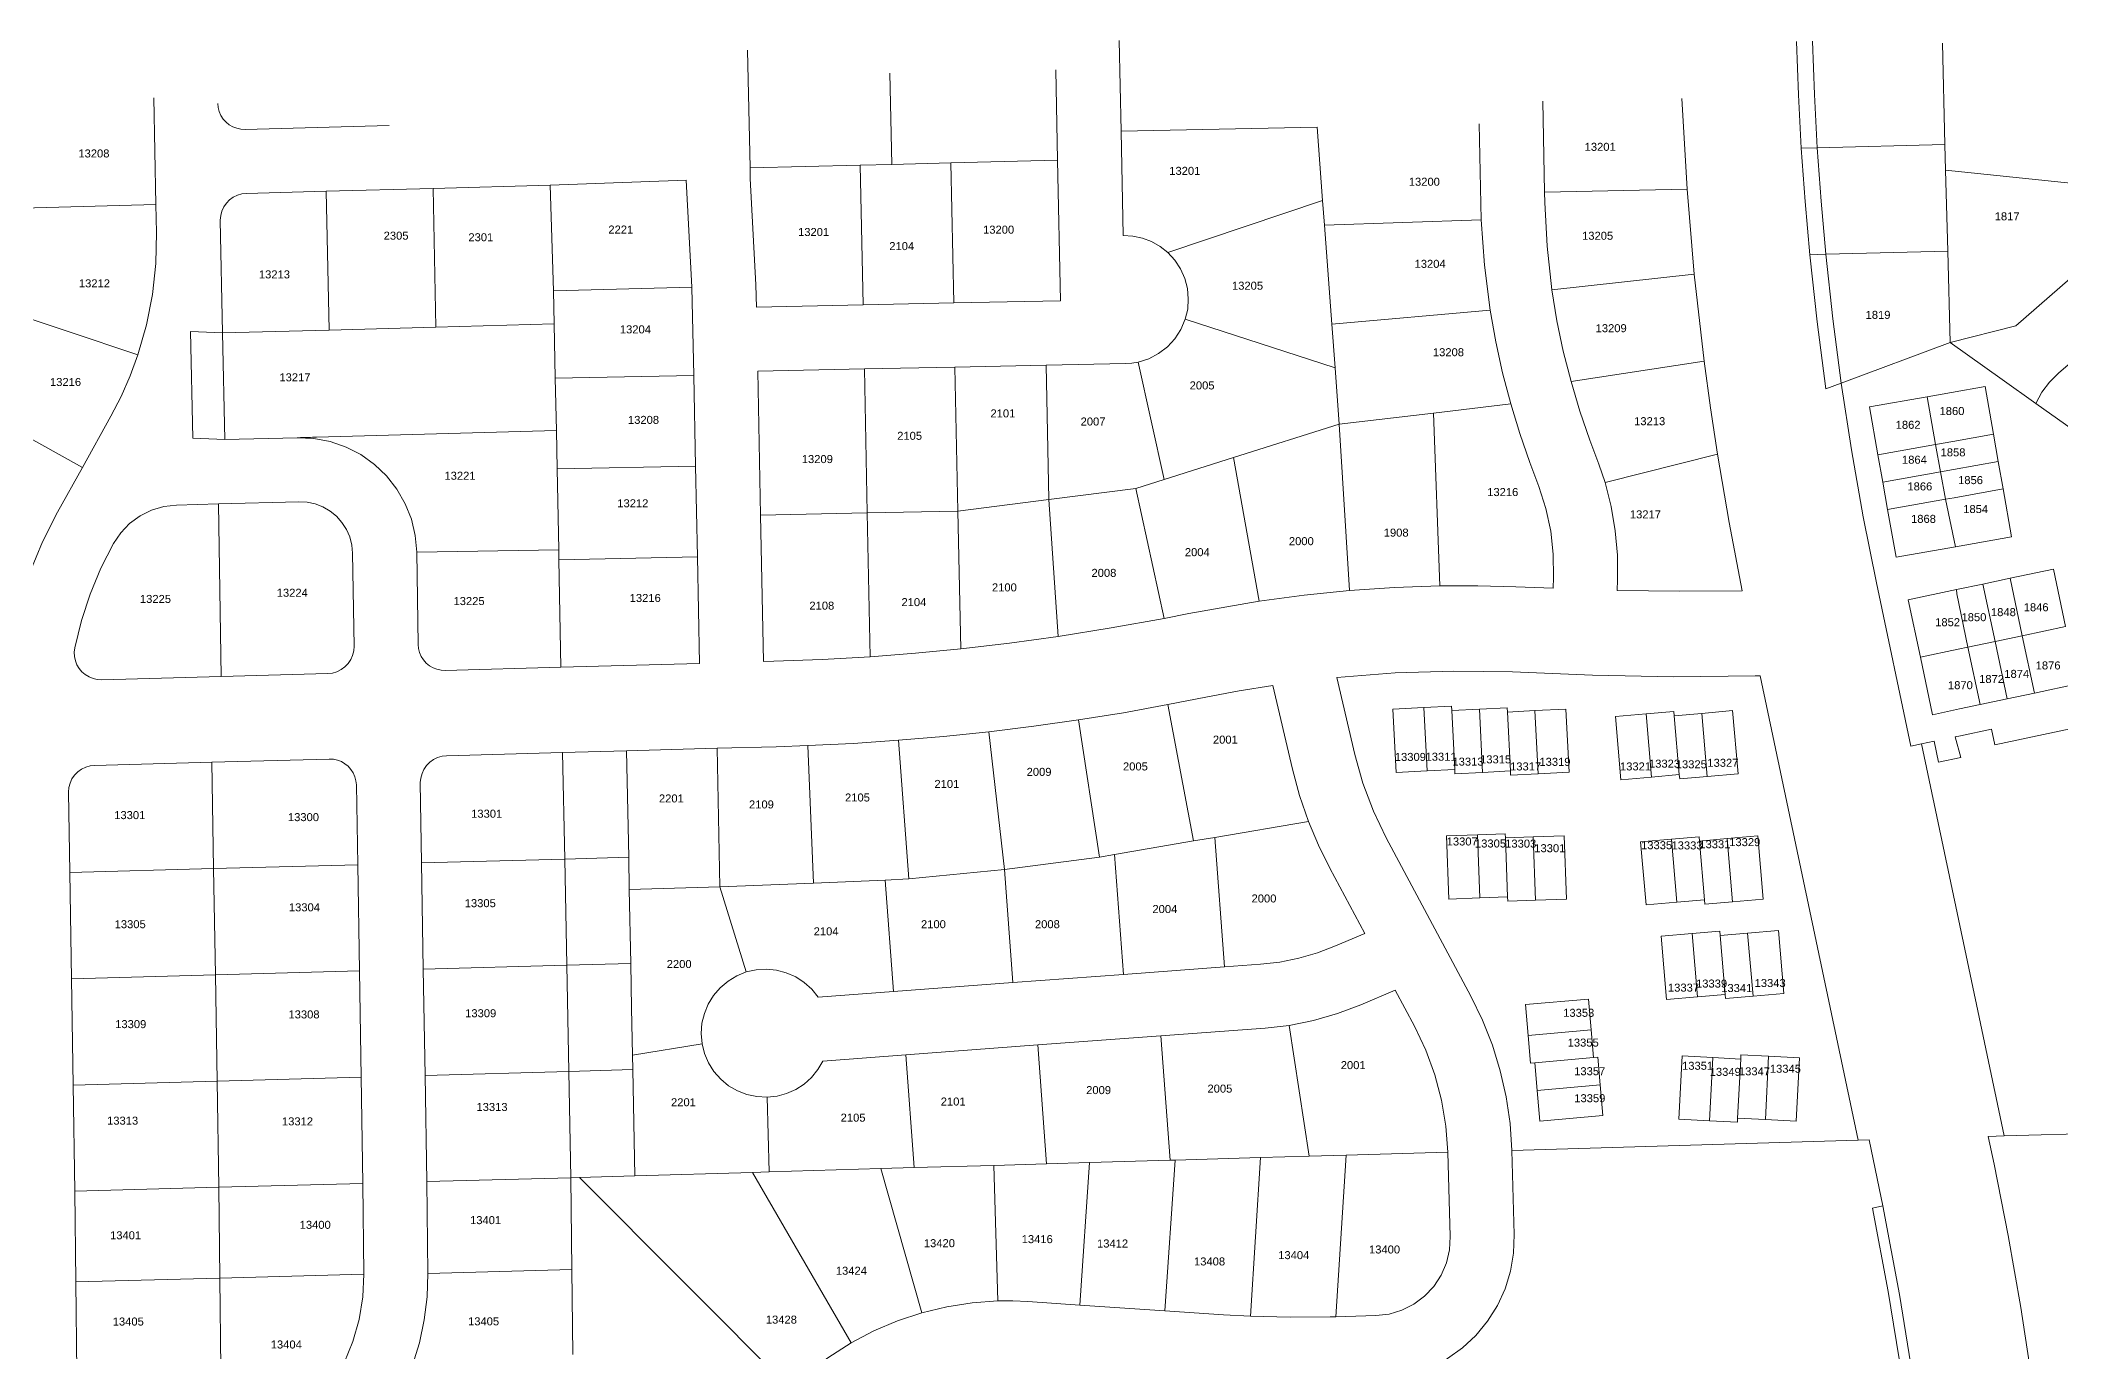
# Model space of a CAD drawing. Header units: feet. Extents: x 865220 to 5618803, y -2240498 to 1935234.
# Drawn here: x 2803852 to 2805746, y 970577 to 971805 of the extents above; entities that cross this region are included whole.
import ezdxf
from ezdxf.enums import TextEntityAlignment as Align

# ---------------------------------------------------------------- set-up
doc = ezdxf.new("R2010")
doc.units = ezdxf.units.FT
doc.header["$LTSCALE"] = 0.015
doc.header["$MEASUREMENT"] = 0
doc.layers.add('Dakota County Addresses', color=7, linetype='Continuous')
doc.layers.add('Dakota County Parcels', color=7, linetype='Continuous')
doc.styles.add('Dimensions 100', font='arial.ttf')

# ---------------------------------------------------------------- blocks, each defined once
blk = doc.blocks.new('ACMAP_ANN_TEMPLATE_Dakota County Addresses')
at = {"layer": 'Dakota County Addresses', "style": 'Dimensions 100'}
blk.add_attdef('DakotaCountyAddress', text='', height=50, dxfattribs=at).set_placement((0, 0), align=Align.CENTER)

msp = doc.modelspace()

# ---------------------------------------------------------------- linework, layer by layer
at = {"layer": 'Dakota County Parcels', "lineweight": 5}
for p, q in [((2804865.1, 971719.9), (2804863.3, 971804.9)), ((2804517.4, 971685.5), (2804515, 971795.8)), ((2805637.3, 971707.5), (2805634.9, 971802.2)), ((2804650.4, 971688.8), (2804648.6, 971774.4)), ((2804805.6, 971692.6), (2804803.9, 971777.5)), ((2803960.6, 971651.2), (2803958.5, 971751.2)), ((2805262.1, 971662.9), (2805260.3, 971747.9)), ((2805390.7, 971750.6), (2805395.6, 971665.6)), ((2804044.1, 971721.5), (2804179.1, 971725.2)), ((2804865.1, 971719.9), (2805049, 971723.7)), ((2804867, 971622.2), (2804865.1, 971719.9)), ((2805054.1, 971654.9), (2805049, 971723.7)), ((2805202.3, 971651.8), (2805200.7, 971726.8)), ((2804650.4, 971688.8), (2804705.6, 971690.1)), ((2804705.6, 971690.1), (2804805.6, 971692.6)), ((2804708.3, 971559), (2804705.6, 971690.1)), ((2804808.3, 971561), (2804805.6, 971692.6)), ((2805502.7, 971704), (2805517.7, 971704.4)), ((2805517.7, 971704.4), (2805637.3, 971707.5)), ((2805637.9, 971683.4), (2805637.3, 971707.5)), ((2804457.7, 971674), (2804330.2, 971669.3)), ((2804463, 971573.9), (2804457.7, 971674)), ((2804517.4, 971685.5), (2804620.7, 971688)), ((2804517.6, 971675.7), (2804517.4, 971685.5)), ((2804522.9, 971576.1), (2804517.6, 971675.7)), ((2804620.7, 971688), (2804650.4, 971688.8)), ((2804623.3, 971557.2), (2804620.7, 971688)), ((2805637.9, 971683.4), (2805764, 971670.2)), ((2805639.9, 971607.5), (2805637.9, 971683.4)), ((2804045.4, 971661.6), (2804120.3, 971663.6)), ((2804120.3, 971663.6), (2804220.3, 971666.3)), ((2804123, 971533.6), (2804120.3, 971663.6)), ((2804220.3, 971666.3), (2804330.2, 971669.3)), ((2804223, 971536.4), (2804220.3, 971666.3)), ((2804333.3, 971570.3), (2804330.2, 971669.3)), ((2804909, 971606.3), (2805054.1, 971654.9)), ((2805055.8, 971631.9), (2805054.1, 971654.9)), ((2805202.3, 971651.8), (2805202.7, 971636.8)), ((2805262.1, 971662.9), (2805395.6, 971665.6)), ((2805262.3, 971653), (2805262.1, 971662.9)), ((2805395.6, 971665.6), (2805402.4, 971585.9)), ((2803675.6, 971643.4), (2803960.6, 971651.2)), ((2803961.1, 971624.9), (2803960.6, 971651.2)), ((2804023.1, 971530.9), (2804020.9, 971636.6)), ((2805055.8, 971631.9), (2805202.7, 971636.8)), ((2805062.7, 971539.1), (2805055.8, 971631.9)), ((2803676.3, 971599.6), (2803943.8, 971510.5)), ((2805510.6, 971604.2), (2805525.6, 971604.6)), ((2805525.6, 971604.6), (2805639.9, 971607.5)), ((2805642.2, 971521.9), (2805639.9, 971607.5)), ((2805703.6, 971537.7), (2805776.6, 971600.8)), ((2804523.4, 971555.2), (2804522.9, 971576.1)), ((2805268.9, 971571.3), (2805402.4, 971585.9)), ((2805402.4, 971585.9), (2805411.7, 971504.5)), ((2804333.3, 971570.3), (2804463, 971573.9)), ((2804333.9, 971539.4), (2804333.3, 971570.3)), ((2804464.7, 971491.1), (2804463, 971573.9)), ((2804523.4, 971555.2), (2804623.3, 971557.2)), ((2804623.3, 971557.2), (2804708.3, 971559)), ((2804708.3, 971559), (2804808.3, 971561)), ((2804223, 971536.4), (2804333.9, 971539.4)), ((2804334.9, 971488.5), (2804333.9, 971539.4)), ((2804925.3, 971543.7), (2805065.7, 971498.3)), ((2805062.7, 971539.1), (2805211.1, 971552.3)), ((2805065.7, 971498.3), (2805062.7, 971539.1)), ((2805743.7, 971493.1), (2805815.6, 971555.1)), ((2803676.8, 971524.4), (2803891.7, 971404.9)), ((2803993, 971532.3), (2804023.1, 971530.9)), ((2803993, 971532.3), (2803995.1, 971432.3)), ((2804023.1, 971530.9), (2804123, 971533.6)), ((2804025.2, 971431), (2804023.1, 971530.9)), ((2804123, 971533.6), (2804223, 971536.4)), ((2805540, 971483.9), (2805642.2, 971521.9)), ((2805642.2, 971521.9), (2805703.6, 971537.7)), ((2804709.5, 971499), (2804795, 971500.7)), ((2804795, 971500.7), (2804869.5, 971502.2)), ((2804797.6, 971374.9), (2804795, 971500.7)), ((2804881.2, 971503.6), (2804905.6, 971393.6)), ((2805286.9, 971485.3), (2805411.7, 971504.5)), ((2804334.9, 971488.5), (2804464.7, 971491.1)), ((2804335.9, 971439.4), (2804334.9, 971488.5)), ((2804466.4, 971406.1), (2804464.7, 971491.1)), ((2804524.6, 971495.2), (2804624.6, 971497.2)), ((2804527.3, 971360.3), (2804524.6, 971495.2)), ((2804624.6, 971497.2), (2804709.5, 971499)), ((2804627.3, 971362.3), (2804624.6, 971497.2)), ((2804712.3, 971364), (2804709.5, 971499)), ((2805069.6, 971445.4), (2805065.7, 971498.3)), ((2805525.7, 971478.6), (2805540, 971483.9)), ((2805158, 971455.9), (2805230.4, 971464.4)), ((2805566.6, 971461.6), (2805620.7, 971471.2)), ((2805620.7, 971471.2), (2805643.4, 971475.2)), ((2805620.7, 971471.2), (2805628.6, 971426.4)), ((2805643.4, 971475.2), (2805674.9, 971480.8)), ((2805674.9, 971480.8), (2805682.8, 971436)), ((2805722.4, 971464.9), (2805794.6, 971413.6)), ((2803891.7, 971404.9), (2803918.4, 971452.8)), ((2804970.5, 971414.1), (2805069.6, 971445.4)), ((2805069.6, 971445.4), (2805158, 971455.9)), ((2805079.1, 971289.7), (2805069.6, 971445.4)), ((2805164, 971294), (2805158, 971455.9)), ((2805574.5, 971416.8), (2805566.6, 971461.6)), ((2803995.1, 971432.3), (2804025.2, 971431)), ((2804025.2, 971431), (2804092.9, 971432.8)), ((2804092.9, 971432.8), (2804096.1, 971432.9)), ((2804096.1, 971432.9), (2804098, 971432.9)), ((2804098, 971432.9), (2804099.9, 971433)), ((2804099.9, 971433), (2804101.8, 971433)), ((2804101.8, 971433), (2804103.7, 971433.1)), ((2804103.7, 971433.1), (2804105.5, 971433.1)), ((2804105.5, 971433.1), (2804107.4, 971433.2)), ((2804107.4, 971433.2), (2804109.3, 971433.2)), ((2804109.3, 971433.2), (2804111.2, 971433.3)), ((2804111.2, 971433.3), (2804335.9, 971439.4)), ((2804336.6, 971403.5), (2804335.9, 971439.4)), ((2805304.6, 971430.4), (2805313, 971408)), ((2805574.5, 971416.8), (2805628.6, 971426.4)), ((2805628.6, 971426.4), (2805644.6, 971429.2)), ((2805628.6, 971426.4), (2805633.2, 971400.8)), ((2805644.6, 971429.2), (2805682.8, 971436)), ((2805682.8, 971436), (2805687.3, 971410.4)), ((2804336.6, 971403.5), (2804466.4, 971406.1)), ((2804468.1, 971321.2), (2804466.4, 971406.1)), ((2804905.6, 971393.6), (2804970.5, 971414.1)), ((2804970.5, 971414.1), (2804994.7, 971279.8)), ((2805248.4, 971409.5), (2805256.7, 971387.1)), ((2805318.8, 971390.7), (2805313, 971408)), ((2805318.8, 971390.7), (2805424.2, 971417.2)), ((2805579, 971391.2), (2805574.5, 971416.8)), ((2805645.3, 971402.9), (2805687.3, 971410.4)), ((2805687.3, 971410.4), (2805691.9, 971384.8)), ((2803868.4, 971363), (2803891.7, 971404.9)), ((2804338.1, 971327.7), (2804336.6, 971403.5)), ((2804878.9, 971385.2), (2804905.6, 971393.6)), ((2805579, 971391.2), (2805633.2, 971400.8)), ((2805583.6, 971365.6), (2805579, 971391.2)), ((2805633.2, 971400.8), (2805645.3, 971402.9)), ((2805633.2, 971400.8), (2805637.7, 971375.2)), ((2803980, 971369.7), (2804019.3, 971370.8)), ((2804019.3, 971370.8), (2804094.6, 971372.8)), ((2804021.9, 971209.1), (2804019.3, 971370.8)), ((2804712.3, 971364), (2804797.6, 971374.9)), ((2804797.6, 971374.9), (2804878.9, 971385.2)), ((2804806.1, 971246.5), (2804797.6, 971374.9)), ((2804878.9, 971385.2), (2804905.7, 971263.5)), ((2805583.6, 971365.6), (2805637.7, 971375.2)), ((2805637.7, 971375.2), (2805646, 971376.6)), ((2805637.7, 971375.2), (2805647.2, 971330.7)), ((2805646, 971376.6), (2805691.9, 971384.8)), ((2805691.9, 971384.8), (2805699.8, 971340)), ((2804527.3, 971360.3), (2804627.3, 971362.3)), ((2804530.1, 971223), (2804527.3, 971360.3)), ((2804627.3, 971362.3), (2804712.3, 971364)), ((2804630, 971227.6), (2804627.3, 971362.3)), ((2804714.9, 971234.9), (2804712.3, 971364)), ((2805591.5, 971320.8), (2805583.6, 971365.6)), ((2805647.2, 971330.7), (2805591.5, 971320.8)), ((2805699.8, 971340), (2805647.2, 971330.7)), ((2804146.4, 971237.5), (2804145, 971324.5)), ((2804205, 971325.5), (2804338.1, 971327.7)), ((2804206.4, 971239.1), (2804205, 971325.5)), ((2804338.2, 971318.5), (2804338.1, 971327.7)), ((2804338.2, 971318.5), (2804468.1, 971321.2)), ((2804340.2, 971217.8), (2804338.2, 971318.5)), ((2804470.1, 971221.4), (2804468.1, 971321.2)), ((2805235, 971293.2), (2805270, 971291.9)), ((2805270, 971291.9), (2805270.4, 971301.9)), ((2805330, 971289.7), (2805330.4, 971299.6)), ((2805605.4, 971143.8), (2805573.1, 971296.7)), ((2805648.2, 971290.5), (2805672.9, 971295.7)), ((2805672.9, 971295.7), (2805698.4, 971301.1)), ((2805672.9, 971295.7), (2805684.3, 971241.9)), ((2805698.4, 971301.1), (2805739, 971309.7)), ((2805698.4, 971301.1), (2805709.7, 971247.3)), ((2805739, 971309.7), (2805750.3, 971255.9)), ((2804994.7, 971279.8), (2804928.7, 971268.1)), ((2805603, 971280.9), (2805648.2, 971290.5)), ((2805603, 971280.9), (2805614.4, 971227.1)), ((2805648.3, 971286.5), (2805648.2, 971290.5)), ((2805648.3, 971286.5), (2805658.9, 971236.6)), ((2804905.7, 971263.5), (2804928.7, 971268.1)), ((2805709.7, 971247.3), (2805750.3, 971255.9)), ((2805649.7, 971234.6), (2805658.9, 971236.6)), ((2805658.9, 971236.6), (2805684.3, 971241.9)), ((2805658.9, 971236.6), (2805670.3, 971182.8)), ((2805684.3, 971241.9), (2805709.7, 971247.3)), ((2805684.3, 971241.9), (2805695.7, 971188.1)), ((2805709.7, 971247.3), (2805721.1, 971193.5)), ((2804231.8, 971214.8), (2804340.2, 971217.8)), ((2804340.2, 971217.8), (2804470.1, 971221.4)), ((2804530.1, 971223), (2804539.8, 971223.3)), ((2805614.4, 971227.1), (2805649.7, 971234.6)), ((2805614.4, 971227.1), (2805625.8, 971173.3)), ((2803909.8, 971206), (2804021.9, 971209.1)), ((2804021.9, 971209.1), (2804121.8, 971211.8)), ((2805007.5, 971200.8), (2805025.9, 971122.3)), ((2805067.3, 971208.3), (2805084.3, 971135.9)), ((2805232, 971213.3), (2805306.9, 971210.4)), ((2805459.4, 971209.7), (2805464.1, 971209.7)), ((2805721.1, 971193.5), (2805761.7, 971202.1)), ((2804909.1, 971182.7), (2804944.7, 971189.7)), ((2804909.1, 971182.7), (2804933.2, 971055)), ((2805119.9, 971178.4), (2805148.9, 971179.9)), ((2805122.9, 971119.2), (2805119.9, 971178.4)), ((2805148.9, 971179.9), (2805174.9, 971181.2)), ((2805151.9, 971120.6), (2805148.9, 971179.9)), ((2805175.1, 971177.2), (2805174.9, 971181.2)), ((2805175.1, 971177.2), (2805201, 971178.5)), ((2805201, 971178.5), (2805227, 971179.8)), ((2805204, 971119.3), (2805201, 971178.5)), ((2805227.2, 971175.8), (2805227, 971179.8)), ((2805253.1, 971177.2), (2805282.1, 971178.6)), ((2805282.1, 971178.6), (2805285.1, 971119.4)), ((2805625.8, 971173.3), (2805651.1, 971178.7)), ((2805651.1, 971178.7), (2805670.3, 971182.8)), ((2805670.3, 971182.8), (2805695.7, 971188.1)), ((2805695.7, 971188.1), (2805721.1, 971193.5)), ((2804825.3, 971168.5), (2804844.8, 971040)), ((2805177.9, 971121.9), (2805175.1, 971177.2)), ((2805227.2, 971175.8), (2805253.1, 971177.2)), ((2805230, 971120.6), (2805227.2, 971175.8)), ((2805256.2, 971117.9), (2805253.1, 971177.2)), ((2805328.4, 971171.5), (2805357.3, 971174)), ((2805333.5, 971112.4), (2805328.4, 971171.5)), ((2805357.3, 971174), (2805383.2, 971176.3)), ((2805362.4, 971114.9), (2805357.3, 971174)), ((2805383.5, 971172.3), (2805383.2, 971176.3)), ((2805383.5, 971172.3), (2805409.4, 971174.5)), ((2805388.3, 971117.2), (2805383.5, 971172.3)), ((2805409.4, 971174.5), (2805438.3, 971177.1)), ((2805414.6, 971115.4), (2805409.4, 971174.5)), ((2805443.4, 971117.9), (2805438.3, 971177.1)), ((2805651.8, 971153.6), (2805681.1, 971159.8)), ((2805681.1, 971159.8), (2805684.2, 971145.2)), ((2805684.2, 971145.2), (2805791.8, 971167.9)), ((2804401.7, 971139.5), (2804486.7, 971141.8)), ((2804486.7, 971141.8), (2804542, 971143.3)), ((2804489.2, 971011.9), (2804486.7, 971141.8)), ((2804542, 971143.3), (2804571.6, 971144.3)), ((2804576.8, 971015.6), (2804571.6, 971144.3)), ((2804656.5, 971149.3), (2804666.4, 971019.7)), ((2804741.1, 971157.4), (2804755.8, 971028.2)), ((2805605.4, 971143.8), (2805615.2, 971145.9)), ((2805615.2, 971145.9), (2805627.3, 971148.5)), ((2805615.2, 971145.9), (2805657.2, 970947.7)), ((2805627.3, 971148.5), (2805631.4, 971128.9)), ((2805646.9, 971152.6), (2805651.8, 971153.6)), ((2805652.3, 971133.1), (2805646.9, 971152.6)), ((2803903.2, 971125.8), (2804013.1, 971128.8)), ((2804013.1, 971128.8), (2804123.1, 971131.8)), ((2804014.7, 971029.1), (2804013.1, 971128.8)), ((2804233, 971134.8), (2804341.8, 971137.9)), ((2804341.8, 971137.9), (2804401.7, 971139.5)), ((2804343.7, 971038), (2804341.8, 971137.9)), ((2804403.7, 971039.8), (2804401.7, 971139.5)), ((2805151.9, 971120.6), (2805177.9, 971121.9)), ((2805178.1, 971118), (2805177.9, 971121.9)), ((2805631.4, 971128.9), (2805652.3, 971133.1)), ((2804149.7, 971032.7), (2804148.5, 971107.5)), ((2804209.6, 971034.4), (2804208.4, 971109.7)), ((2805122.9, 971119.2), (2805151.9, 971120.6)), ((2805178.1, 971118), (2805204, 971119.3)), ((2805204, 971119.3), (2805230, 971120.6)), ((2805230.2, 971116.6), (2805230, 971120.6)), ((2805230.2, 971116.6), (2805256.2, 971117.9)), ((2805256.2, 971117.9), (2805285.1, 971119.4)), ((2805333.5, 971112.4), (2805362.4, 971114.9)), ((2805362.4, 971114.9), (2805388.3, 971117.2)), ((2805388.7, 971113.2), (2805388.3, 971117.2)), ((2805388.7, 971113.2), (2805414.6, 971115.4)), ((2805414.6, 971115.4), (2805443.4, 971117.9)), ((2803879.8, 971025.4), (2803878.6, 971100.8)), ((2804953.1, 971058.3), (2805040.9, 971073.2)), ((2804859, 971042.4), (2804933.2, 971055)), ((2804933.2, 971055), (2804953.1, 971058.3)), ((2804962.1, 970937), (2804953.1, 971058.3)), ((2805113.7, 971057.8), (2805193, 970909.7)), ((2805170.3, 971059.9), (2805199.3, 971060.9)), ((2805172.4, 971000.6), (2805170.3, 971059.9)), ((2805199.3, 971060.9), (2805225.2, 971061.8)), ((2805201.4, 971001.6), (2805199.3, 971060.9)), ((2805225.4, 971057.8), (2805225.2, 971061.8)), ((2805225.4, 971057.8), (2805251.4, 971058.8)), ((2805227.4, 971002.6), (2805225.4, 971057.8)), ((2805251.4, 971058.8), (2805280.3, 971059.8)), ((2805253.5, 970999.5), (2805251.4, 971058.8)), ((2805282.5, 971000.5), (2805280.3, 971059.8)), ((2805352.1, 971054.2), (2805381, 971056.7)), ((2805357.2, 970995.1), (2805352.1, 971054.2)), ((2805381, 971056.7), (2805406.9, 971058.9)), ((2805386.1, 970997.6), (2805381, 971056.7)), ((2805407.2, 971054.9), (2805406.9, 971058.9)), ((2805407.2, 971054.9), (2805433.1, 971057.2)), ((2805412, 970999.8), (2805407.2, 971054.9)), ((2805433.1, 971057.2), (2805462, 971059.7)), ((2805438.3, 970998.1), (2805433.1, 971057.2)), ((2805467.1, 971000.6), (2805462, 971059.7)), ((2803879.8, 971025.4), (2804014.7, 971029.1)), ((2804014.7, 971029.1), (2804149.7, 971032.7)), ((2804016.3, 970929.6), (2804014.7, 971029.1)), ((2804151.3, 970933.3), (2804149.7, 971032.7)), ((2804209.6, 971034.4), (2804343.7, 971038)), ((2804211.2, 970934.9), (2804209.6, 971034.4)), ((2804343.7, 971038), (2804403.7, 971039.8)), ((2804345.6, 970938.6), (2804343.7, 971038)), ((2804404.3, 971009.5), (2804403.7, 971039.8)), ((2804666.4, 971019.7), (2804755.8, 971028.2)), ((2804755.8, 971028.2), (2804844.8, 971040)), ((2804763.7, 970922.3), (2804755.8, 971028.2)), ((2804844.8, 971040), (2804859, 971042.4)), ((2804867.4, 970930), (2804859, 971042.4)), ((2805060.9, 971029.5), (2805093.5, 970968.4)), ((2803881.4, 970925.9), (2803879.8, 971025.4)), ((2804404.3, 971009.5), (2804489.2, 971011.9)), ((2804405.6, 970940.3), (2804404.3, 971009.5)), ((2804489.2, 971011.9), (2804576.8, 971015.6)), ((2804489.2, 971011.9), (2804513.9, 970932.3)), ((2804576.8, 971015.6), (2804644.2, 971018.4)), ((2804644.2, 971018.4), (2804666.4, 971019.7)), ((2804652, 970914), (2804644.2, 971018.4)), ((2805172.4, 971000.6), (2805201.4, 971001.6)), ((2805201.4, 971001.6), (2805227.4, 971002.6)), ((2805227.5, 970998.6), (2805227.4, 971002.6)), ((2805227.5, 970998.6), (2805253.5, 970999.5)), ((2805253.5, 970999.5), (2805282.5, 971000.5)), ((2805357.2, 970995.1), (2805386.1, 970997.6)), ((2805386.1, 970997.6), (2805412, 970999.8)), ((2805412.4, 970995.8), (2805412, 970999.8)), ((2805412.4, 970995.8), (2805438.3, 970998.1)), ((2805438.3, 970998.1), (2805467.1, 971000.6)), ((2805400.3, 970968.2), (2805426.2, 970970.5)), ((2805426.5, 970966.5), (2805426.2, 970970.5)), ((2805452.4, 970968.7), (2805481.3, 970971.2)), ((2805486.4, 970912.1), (2805481.3, 970971.2)), ((2805093.5, 970968.4), (2805066.2, 970956.7)), ((2805371.4, 970965.7), (2805400.3, 970968.2)), ((2805376.5, 970906.6), (2805371.4, 970965.7)), ((2805405.4, 970909.1), (2805400.3, 970968.2)), ((2805426.5, 970966.5), (2805452.4, 970968.7)), ((2805431.3, 970911.3), (2805426.5, 970966.5)), ((2805457.6, 970909.6), (2805452.4, 970968.7)), ((2804016.3, 970929.6), (2804151.3, 970933.3)), ((2804152.9, 970833.8), (2804151.3, 970933.3)), ((2804211.2, 970934.9), (2804345.6, 970938.6)), ((2804212.8, 970835.4), (2804211.2, 970934.9)), ((2804345.6, 970938.6), (2804405.6, 970940.3)), ((2804347.6, 970839.1), (2804345.6, 970938.6)), ((2804406.4, 970898.4), (2804405.6, 970940.3)), ((2804867.4, 970930), (2804962.1, 970937)), ((2804962.1, 970937), (2804995.9, 970939.5)), ((2803881.4, 970925.9), (2804016.3, 970929.6)), ((2803883, 970826.4), (2803881.4, 970925.9)), ((2804017.9, 970830.1), (2804016.3, 970929.6)), ((2804581.2, 970908.7), (2804652, 970914)), ((2804652, 970914), (2804763.7, 970922.3)), ((2804763.7, 970922.3), (2804867.4, 970930)), ((2805089.9, 970901.6), (2805122, 970915.3)), ((2805122, 970915.3), (2805140.1, 970881.4)), ((2804407.3, 970854.3), (2804406.4, 970898.4)), ((2805244.1, 970901.8), (2805303.2, 970906.9)), ((2805246.6, 970872.9), (2805244.1, 970901.8)), ((2805305.7, 970878), (2805303.2, 970906.9)), ((2805376.5, 970906.6), (2805405.4, 970909.1)), ((2805405.4, 970909.1), (2805431.3, 970911.3)), ((2805431.6, 970907.4), (2805431.3, 970911.3)), ((2805431.6, 970907.4), (2805457.6, 970909.6)), ((2805457.6, 970909.6), (2805486.4, 970912.1)), ((2804902.5, 970872.4), (2805000.3, 970879.7)), ((2805000.3, 970879.7), (2805022.6, 970882.3)), ((2805022.6, 970882.3), (2805041.6, 970759.7)), ((2805246.6, 970872.9), (2805305.7, 970878)), ((2805308, 970852.1), (2805305.7, 970878)), ((2804407.3, 970854.3), (2804472.5, 970865.1)), ((2804663.5, 970854.7), (2804787, 970863.9)), ((2804787, 970863.9), (2804902.5, 970872.4)), ((2804795.3, 970752.6), (2804787, 970863.9)), ((2804902.5, 970872.4), (2804911.2, 970755.9)), ((2805248.9, 970847), (2805246.6, 970872.9)), ((2804212.8, 970835.4), (2804347.6, 970839.1)), ((2804347.6, 970839.1), (2804407.6, 970840.8)), ((2804349.5, 970739.6), (2804347.6, 970839.1)), ((2804407.6, 970840.8), (2804407.3, 970854.3)), ((2804409.5, 970741.4), (2804407.6, 970840.8)), ((2804585.7, 970848.9), (2804663.5, 970854.7)), ((2804671.3, 970749), (2804663.5, 970854.7)), ((2805248.9, 970847), (2805252.8, 970847.3)), ((2805252.8, 970847.3), (2805308, 970852.1)), ((2805255.1, 970821.4), (2805252.8, 970847.3)), ((2805308, 970852.1), (2805311.9, 970852.5)), ((2805314.2, 970826.6), (2805311.9, 970852.5)), ((2805387.9, 970794.3), (2805391, 970853.6)), ((2805391, 970853.6), (2805419.9, 970852.1)), ((2805416.8, 970792.8), (2805419.9, 970852.1)), ((2805419.9, 970852.1), (2805445.9, 970850.7)), ((2805443, 970795.5), (2805445.9, 970850.7)), ((2805445.9, 970850.7), (2805446.1, 970854.7)), ((2805446.1, 970854.7), (2805472, 970853.4)), ((2805469, 970794.1), (2805472, 970853.4)), ((2805472, 970853.4), (2805501, 970851.8)), ((2805497.9, 970792.6), (2805501, 970851.8)), ((2803883, 970826.4), (2804017.9, 970830.1)), ((2803884.6, 970727), (2803883, 970826.4)), ((2804017.9, 970830.1), (2804152.9, 970833.8)), ((2804019.5, 970730.6), (2804017.9, 970830.1)), ((2804154.4, 970734.3), (2804152.9, 970833.8)), ((2804214.4, 970735.9), (2804212.8, 970835.4)), ((2805255.1, 970821.4), (2805314.2, 970826.6)), ((2805257.6, 970792.6), (2805255.1, 970821.4)), ((2805316.7, 970797.7), (2805314.2, 970826.6)), ((2804535.4, 970745), (2804533.4, 970815)), ((2805257.6, 970792.6), (2805316.7, 970797.7)), ((2805387.9, 970794.3), (2805416.8, 970792.8)), ((2805416.8, 970792.8), (2805442.8, 970791.5)), ((2805442.8, 970791.5), (2805443, 970795.5)), ((2805443, 970795.5), (2805469, 970794.1)), ((2805469, 970794.1), (2805497.9, 970792.6)), ((2805692.9, 970778.7), (2805892.5, 970784.4)), ((2805173.7, 970684.5), (2805171.4, 970763.5)), ((2805231.4, 970765.2), (2805556, 970774.7)), ((2805233.7, 970686.3), (2805231.4, 970765.2)), ((2805556, 970774.7), (2805566.2, 970775)), ((2805575.7, 970729.7), (2805566.2, 970775)), ((2805677.9, 970778.2), (2805692.9, 970778.7)), ((2805683.4, 970752.4), (2805677.9, 970778.2)), ((2804409.5, 970741.4), (2804519.7, 970744.6)), ((2804519.7, 970744.6), (2804535.4, 970745)), ((2804519.7, 970744.6), (2804612.3, 970584.9)), ((2804535.4, 970745), (2804640, 970748.1)), ((2804640, 970748.1), (2804671.3, 970749)), ((2804640, 970748.1), (2804678.5, 970613.1)), ((2804671.3, 970749), (2804745.9, 970751.1)), ((2804745.9, 970751.1), (2804795.3, 970752.6)), ((2804749.6, 970624.1), (2804745.9, 970751.1)), ((2804995.8, 970758.4), (2804995.8, 970758.5)), ((2803884.6, 970727), (2804019.5, 970730.6)), ((2803885.6, 970642), (2803884.6, 970727)), ((2804019.5, 970730.6), (2804154.4, 970734.3)), ((2804020.5, 970645.6), (2804019.5, 970730.6)), ((2804155.4, 970649.3), (2804154.4, 970734.3)), ((2804215.4, 970650), (2804214.4, 970735.9)), ((2804349.5, 970739.6), (2804357.7, 970739.9)), ((2804350.5, 970653.7), (2804349.5, 970739.6)), ((2804357.7, 970739.9), (2804409.5, 970741.4)), ((2804357.7, 970739.9), (2804555.3, 970541.6)), ((2805579.2, 970713.2), (2805575.7, 970729.7)), ((2805569.4, 970711.1), (2805579.2, 970713.2)), ((2804020.5, 970645.6), (2804155.4, 970649.3)), ((2804215.4, 970650), (2804350.5, 970653.7)), ((2804351.4, 970573.9), (2804350.5, 970653.7)), ((2803885.6, 970642), (2804020.5, 970645.6)), ((2803886.6, 970557), (2803885.6, 970642)), ((2804021.5, 970560.7), (2804020.5, 970645.6)), ((2804777.8, 970623.5), (2804826.5, 970620.2)), ((2804826.5, 970620.2), (2804906.3, 970614.9)), ((2804906.3, 970614.9), (2804961.2, 970611.2)), ((2804961.2, 970611.2), (2804986.5, 970609.8)), ((2805066.6, 970609.4), (2805103.8, 970610.5)), ((2805061.1, 970609.2), (2805066.6, 970609.4))]:
    msp.add_line(p, q, dxfattribs=at)
for points in [[(2805498.3, 971803.9), (2805500.1, 971754), (2805502.7, 971704)], [(2805513.3, 971804.3), (2805515.1, 971754.3), (2805517.7, 971704.4)], [(2804018.6, 971745.8), (2804019, 971742), (2804020, 971738.2), (2804021.6, 971734.6), (2804023.7, 971731.3), (2804026.3, 971728.4), (2804029.4, 971725.9), (2804032.7, 971724), (2804036.4, 971722.6), (2804040.2, 971721.7), (2804044.1, 971721.5)], [(2805502.7, 971704), (2805506.2, 971654.1), (2805510.6, 971604.2)], [(2805517.7, 971704.4), (2805521.2, 971654.5), (2805525.6, 971604.6)], [(2804045.4, 971661.6), (2804041.1, 971661.1), (2804037, 971659.9), (2804033.1, 971658), (2804029.7, 971655.5), (2804026.7, 971652.4), (2804024.2, 971648.9), (2804022.4, 971645), (2804021.3, 971640.9), (2804020.9, 971636.6)], [(2805262.3, 971653), (2805264.4, 971612.1), (2805268.9, 971571.3)], [(2805202.7, 971636.8), (2805205.7, 971594.4), (2805211.1, 971552.3)], [(2803943.8, 971510.5), (2803951.8, 971538.4), (2803957.4, 971567), (2803960.5, 971595.9), (2803961.1, 971624.9)], [(2804909, 971606.3), (2804901.8, 971612), (2804893.8, 971616.5), (2804885.2, 971619.8), (2804876.2, 971621.7), (2804867, 971622.2)], [(2804925.3, 971543.7), (2804927.6, 971553.2), (2804928.2, 971562.9), (2804927.3, 971572.6), (2804924.9, 971582), (2804920.9, 971590.9), (2804915.6, 971599.1), (2804909, 971606.3)], [(2805510.6, 971604.2), (2805517.6, 971541.3), (2805525.7, 971478.6)], [(2805525.6, 971604.6), (2805532.3, 971544.2), (2805540, 971483.9)], [(2805268.9, 971571.3), (2805273.6, 971542.4), (2805279.6, 971513.7), (2805286.9, 971485.3)], [(2804881.2, 971503.6), (2804891.1, 971506.8), (2804900.4, 971511.5), (2804908.6, 971517.8), (2804915.7, 971525.4), (2804921.3, 971534.2), (2804925.3, 971543.7)], [(2805211.1, 971552.3), (2805216.3, 971522.7), (2805222.8, 971493.4), (2805230.4, 971464.4)], [(2805642.2, 971521.9), (2805691, 971487.2), (2805722.4, 971464.9)], [(2803918.4, 971452.8), (2803928, 971471.5), (2803936.5, 971490.8), (2803943.8, 971510.5)], [(2804869.5, 971502.2), (2804875.4, 971502.6), (2804881.2, 971503.6)], [(2805411.7, 971504.5), (2805417.6, 971460.8), (2805424.2, 971417.2)], [(2805286.9, 971485.3), (2805295.2, 971457.7), (2805304.6, 971430.4)], [(2805540, 971483.9), (2805549.7, 971421.3), (2805560.7, 971358.8), (2805573.1, 971296.7)], [(2805743.7, 971493.1), (2805735.3, 971484.7), (2805728.2, 971475.3), (2805722.4, 971464.9)], [(2805230.4, 971464.4), (2805238.9, 971436.8), (2805248.4, 971409.5)], [(2804205, 971325.5), (2804203.6, 971341.1), (2804200, 971356.4), (2804194.3, 971370.9), (2804186.5, 971384.6), (2804176.8, 971396.9), (2804165.5, 971407.7), (2804152.7, 971416.9), (2804138.8, 971424), (2804124, 971429.2), (2804108.6, 971432.1), (2804092.9, 971432.8)], [(2805424.2, 971417.2), (2805435.2, 971353.2), (2805447.4, 971289.3)], [(2805270.4, 971301.9), (2805270.2, 971323.6), (2805267.8, 971345.2), (2805263.3, 971366.4), (2805256.7, 971387.1)], [(2805330.4, 971299.6), (2805330.3, 971322.7), (2805328.3, 971345.6), (2805324.5, 971368.4), (2805318.8, 971390.7)], [(2803980, 971369.7), (2803968.1, 971368.3), (2803956.5, 971364.9), (2803945.7, 971359.6), (2803936, 971352.5), (2803927.6, 971343.8), (2803920.9, 971333.8)], [(2804145, 971324.5), (2804144.3, 971332.2), (2804142.3, 971339.8), (2804139.2, 971346.9), (2804135, 971353.4), (2804129.9, 971359.2), (2804123.8, 971364.1), (2804117.1, 971368), (2804109.9, 971370.8), (2804102.3, 971372.4), (2804094.6, 971372.8)], [(2803868.4, 971363), (2803854.4, 971335.3), (2803842.5, 971306.6)], [(2803920.9, 971333.8), (2803909, 971310.5), (2803899, 971286.3), (2803890.8, 971261.5), (2803884.6, 971236)], [(2805164, 971294), (2805121.5, 971292.5), (2805079.1, 971289.7)], [(2805235, 971293.2), (2805199.5, 971294), (2805164, 971294)], [(2805079.1, 971289.7), (2805036.8, 971285.4), (2804994.7, 971279.8)], [(2805330, 971289.7), (2805388.7, 971289), (2805447.4, 971289.3)], [(2804806.1, 971246.5), (2804856, 971254.6), (2804905.7, 971263.5)], [(2803884.6, 971236), (2803884.1, 971232), (2803884.3, 971227.9), (2803885.1, 971223.9), (2803886.6, 971220.1), (2803888.7, 971216.6), (2803891.3, 971213.5), (2803894.4, 971210.8), (2803897.9, 971208.7), (2803901.7, 971207.1), (2803905.7, 971206.3), (2803909.8, 971206)], [(2804121.8, 971211.8), (2804126.1, 971212.3), (2804130.3, 971213.6), (2804134.3, 971215.5), (2804137.8, 971218.1), (2804140.8, 971221.2), (2804143.2, 971224.9), (2804145, 971228.9), (2804146.1, 971233.1), (2804146.4, 971237.5)], [(2804206.4, 971239.1), (2804206.7, 971235.2), (2804207.7, 971231.5), (2804209.3, 971227.9), (2804211.4, 971224.6), (2804214, 971221.7), (2804217, 971219.2), (2804220.4, 971217.2), (2804224, 971215.8), (2804227.9, 971215), (2804231.8, 971214.8)], [(2804714.9, 971234.9), (2804760.5, 971240.3), (2804806.1, 971246.5)], [(2804539.8, 971223.3), (2804584.9, 971225), (2804630, 971227.6)], [(2804630, 971227.6), (2804672.5, 971230.9), (2804714.9, 971234.9)], [(2805007.5, 971200.8), (2804976, 971195.6), (2804944.7, 971189.7)], [(2805232, 971213.3), (2805177, 971214.1), (2805122.1, 971212.4), (2805067.3, 971208.3)], [(2805306.9, 971210.4), (2805383.2, 971208.8), (2805459.4, 971209.7)], [(2805464.1, 971209.7), (2805556, 970774.7), (2805556, 970774.7)], [(2804825.3, 971168.5), (2804867.3, 971175.2), (2804909.1, 971182.7)], [(2804741.1, 971157.4), (2804783.3, 971162.6), (2804825.3, 971168.5)], [(2804571.6, 971144.3), (2804614.1, 971146.4), (2804656.5, 971149.3)], [(2804656.5, 971149.3), (2804698.8, 971153), (2804741.1, 971157.4)], [(2803903.2, 971125.8), (2803898.9, 971125.4), (2803894.8, 971124.2), (2803890.9, 971122.3), (2803887.4, 971119.7), (2803884.4, 971116.7), (2803881.9, 971113.1), (2803880.1, 971109.2), (2803879, 971105.1), (2803878.6, 971100.8)], [(2804148.5, 971107.5), (2804148.1, 971111.4), (2804147.1, 971115.2), (2804145.6, 971118.8), (2804143.4, 971122), (2804140.8, 971125), (2804137.8, 971127.4), (2804134.4, 971129.4), (2804130.8, 971130.8), (2804127, 971131.6), (2804123.1, 971131.8)], [(2804233, 971134.8), (2804228.8, 971134.3), (2804224.6, 971133.1), (2804220.7, 971131.2), (2804217.2, 971128.7), (2804214.2, 971125.7), (2804211.8, 971122.1), (2804210, 971118.2), (2804208.8, 971114), (2804208.4, 971109.7)], [(2805025.9, 971122.3), (2805032.5, 971097.5), (2805040.9, 971073.2)], [(2805084.3, 971135.9), (2805091.8, 971109.1), (2805101.7, 971082.9), (2805113.7, 971057.8)], [(2805040.9, 971073.2), (2805050.2, 971051), (2805060.9, 971029.5)], [(2804995.9, 970939.5), (2805013.9, 970941.6), (2805031.8, 970945.2), (2805049.2, 970950.3), (2805066.2, 970956.7)], [(2804513.9, 970932.3), (2804505, 970928.7), (2804496.8, 970923.8), (2804489.5, 970917.6), (2804483.3, 970910.4), (2804478.2, 970902.3), (2804474.6, 970893.5), (2804472.4, 970884.2), (2804471.7, 970874.6), (2804472.5, 970865.1)], [(2804581.2, 970908.7), (2804575.2, 970916.2), (2804568.2, 970922.5), (2804560.2, 970927.7), (2804551.4, 970931.6), (2804542.2, 970934), (2804532.7, 970934.9), (2804523.2, 970934.3), (2804513.9, 970932.3)], [(2805657.2, 970947.7), (2805692.9, 970778.7), (2805692.9, 970778.7)], [(2805022.6, 970882.3), (2805045.5, 970886.8), (2805068, 970893.3), (2805089.9, 970901.6)], [(2805231.4, 970765.2), (2805229.7, 970790.3), (2805226.1, 970815.2), (2805220.6, 970839.7), (2805213.2, 970863.7), (2805204, 970887.1), (2805193, 970909.7)], [(2805140.1, 970881.4), (2805150.7, 970859.2), (2805159.2, 970836.1), (2805165.5, 970812.3), (2805169.6, 970788), (2805171.4, 970763.5)], [(2804472.5, 970865.1), (2804474.8, 970855.8), (2804478.5, 970847.1), (2804483.6, 970839), (2804490, 970831.8), (2804497.3, 970825.7), (2804505.6, 970820.9), (2804514.5, 970817.5), (2804523.8, 970815.5), (2804533.4, 970815)], [(2804533.4, 970815), (2804542.7, 970816), (2804551.7, 970818.4), (2804560.3, 970822.2), (2804568.1, 970827.3), (2804575.1, 970833.6), (2804581, 970840.8), (2804585.7, 970848.9)], [(2805041.6, 970759.7), (2805076.1, 970760.7), (2805171.4, 970763.5)], [(2804795.3, 970752.6), (2804835.5, 970753.7), (2804911.2, 970755.9)], [(2804826.5, 970620.2), (2804835.5, 970753.7), (2804835.5, 970753.7)], [(2804906.3, 970614.9), (2804915.8, 970756.1), (2804915.8, 970756.1)], [(2804911.2, 970755.9), (2804915.8, 970756.1), (2804995.8, 970758.4), (2805041.6, 970759.7)], [(2804986.5, 970609.8), (2804995.8, 970758.4), (2804995.8, 970758.4)], [(2805066.6, 970609.4), (2805076.1, 970760.7), (2805076.1, 970760.7)], [(2805718.7, 970550.3), (2805708.4, 970618), (2805696.7, 970685.3), (2805683.4, 970752.4)], [(2804214.4, 970735.9), (2804349.5, 970739.6), (2804349.5, 970739.6)], [(2805615.4, 970396.7), (2805607.2, 970475.8), (2805596.8, 970554.6), (2805584.2, 970633.1), (2805569.4, 970711.1)], [(2805627, 970379), (2805618.8, 970463), (2805608, 970546.8), (2805594.8, 970630.2), (2805579.2, 970713.2)], [(2805105.6, 970550.5), (2805122.7, 970552.1), (2805139.6, 970556), (2805155.8, 970562), (2805171, 970570.1), (2805185.1, 970580.1), (2805197.7, 970591.9), (2805208.7, 970605.2), (2805217.9, 970619.8), (2805225.1, 970635.5), (2805230.2, 970652), (2805233, 970669), (2805233.7, 970686.3)], [(2805103.8, 970610.5), (2805116.3, 970611.9), (2805128.3, 970615.5), (2805139.5, 970621.2), (2805149.6, 970628.7), (2805158.2, 970637.8), (2805165.1, 970648.3), (2805170.1, 970659.8), (2805173, 970672), (2805173.7, 970684.5)], [(2804066.4, 970487.4), (2804084, 970499.7), (2804100, 970513.9), (2804114.4, 970529.9), (2804126.8, 970547.4), (2804137.1, 970566.2), (2804145.2, 970586.1), (2804151, 970606.7), (2804154.5, 970627.9), (2804155.4, 970649.3)], [(2804201.1, 970563.9), (2804207.5, 970584.9), (2804212.1, 970606.3), (2804214.7, 970628.1), (2804215.4, 970650)], [(2804678.5, 970613.1), (2804655.7, 970605.5), (2804633.5, 970596.1), (2804612.3, 970584.9)], [(2804749.6, 970624.1), (2804725.6, 970622.4), (2804701.9, 970618.7), (2804678.5, 970613.1)], [(2804777.8, 970623.5), (2804763.7, 970624.1), (2804749.6, 970624.1)], [(2804986.5, 970609.8), (2805023.8, 970608.8), (2805061.1, 970609.2)], [(2804612.3, 970584.9), (2804590.2, 970570.8), (2804569.6, 970554.7)]]:
    msp.add_lwpolyline(points, dxfattribs=at)

# ---------------------------------------------------------------- block references
at = {"layer": 'Dakota County Addresses', "lineweight": 5, "xscale": 0.15, "yscale": 0.15, "zscale": 0.15}
for p, values in [((2805314.2, 971701.5), {'DakotaCountyAddress': '13201'}), ((2803902.5, 971695.3), {'DakotaCountyAddress': '13208'}), ((2804924.9, 971679), {'DakotaCountyAddress': '13201'}), ((2805149.4, 971668.8), {'DakotaCountyAddress': '13200'}), ((2805695.6, 971636.4), {'DakotaCountyAddress': '1817'}), ((2804185.7, 971618.3), {'DakotaCountyAddress': '2305'}), ((2804265.1, 971616.8), {'DakotaCountyAddress': '2301'}), ((2804396.3, 971624), {'DakotaCountyAddress': '2221'}), ((2804577, 971621.7), {'DakotaCountyAddress': '13201'}), ((2804659.6, 971608.5), {'DakotaCountyAddress': '2104'}), ((2804750.4, 971623.9), {'DakotaCountyAddress': '13200'}), ((2805311.8, 971618.2), {'DakotaCountyAddress': '13205'}), ((2805154.8, 971591.9), {'DakotaCountyAddress': '13204'}), ((2803903, 971573.6), {'DakotaCountyAddress': '13212'}), ((2804071.7, 971582), {'DakotaCountyAddress': '13213'}), ((2804983.7, 971571.4), {'DakotaCountyAddress': '13205'}), ((2804410, 971530.5), {'DakotaCountyAddress': '13204'}), ((2805324.5, 971531.6), {'DakotaCountyAddress': '13209'}), ((2805574.6, 971544.1), {'DakotaCountyAddress': '1819'}), ((2805172, 971509.1), {'DakotaCountyAddress': '13208'}), ((2803875.9, 971481.2), {'DakotaCountyAddress': '13216'}), ((2804090.9, 971485.6), {'DakotaCountyAddress': '13217'}), ((2804941.1, 971478), {'DakotaCountyAddress': '2005'}), ((2804417.6, 971445.7), {'DakotaCountyAddress': '13208'}), ((2804754.4, 971451.8), {'DakotaCountyAddress': '2101'}), ((2804838.9, 971444.2), {'DakotaCountyAddress': '2007'}), ((2805360.6, 971444.5), {'DakotaCountyAddress': '13213'}), ((2805602.8, 971441.1), {'DakotaCountyAddress': '1862'}), ((2805643.9, 971454), {'DakotaCountyAddress': '1860'}), ((2804667, 971430.8), {'DakotaCountyAddress': '2105'}), ((2804580.5, 971409), {'DakotaCountyAddress': '13209'}), ((2805608.7, 971408.4), {'DakotaCountyAddress': '1864'}), ((2805644.9, 971415.3), {'DakotaCountyAddress': '1858'}), ((2804245.6, 971393.4), {'DakotaCountyAddress': '13221'}), ((2805613.8, 971383.4), {'DakotaCountyAddress': '1866'}), ((2805661.3, 971389.3), {'DakotaCountyAddress': '1856'}), ((2804407.6, 971367.6), {'DakotaCountyAddress': '13212'}), ((2805222.9, 971378.1), {'DakotaCountyAddress': '13216'}), ((2805666.1, 971362.2), {'DakotaCountyAddress': '1854'}), ((2805356.6, 971357.2), {'DakotaCountyAddress': '13217'}), ((2805617.2, 971353), {'DakotaCountyAddress': '1868'}), ((2805034.1, 971332.1), {'DakotaCountyAddress': '2000'}), ((2805123, 971340.1), {'DakotaCountyAddress': '1908'}), ((2804936.6, 971321.8), {'DakotaCountyAddress': '2004'}), ((2804755.8, 971288.8), {'DakotaCountyAddress': '2100'}), ((2804849.1, 971302.4), {'DakotaCountyAddress': '2008'}), ((2803960.2, 971278), {'DakotaCountyAddress': '13225'}), ((2804088.4, 971283.8), {'DakotaCountyAddress': '13224'}), ((2804254.1, 971276), {'DakotaCountyAddress': '13225'}), ((2804419.2, 971278.9), {'DakotaCountyAddress': '13216'}), ((2804584.7, 971271.7), {'DakotaCountyAddress': '2108'}), ((2804671, 971275), {'DakotaCountyAddress': '2104'}), ((2805692.1, 971265.6), {'DakotaCountyAddress': '1848'}), ((2805722.8, 971270.2), {'DakotaCountyAddress': '1846'}), ((2805639.8, 971256.2), {'DakotaCountyAddress': '1852'}), ((2805664.5, 971260.9), {'DakotaCountyAddress': '1850'}), ((2805734, 971215.7), {'DakotaCountyAddress': '1876'}), ((2805651.8, 971197.2), {'DakotaCountyAddress': '1870'}), ((2805681, 971203), {'DakotaCountyAddress': '1872'}), ((2805704.6, 971207.8), {'DakotaCountyAddress': '1874'}), ((2804962.9, 971146.2), {'DakotaCountyAddress': '2001'}), ((2804788.3, 971116), {'DakotaCountyAddress': '2009'}), ((2804878.6, 971121.1), {'DakotaCountyAddress': '2005'}), ((2805136.3, 971130), {'DakotaCountyAddress': '13309'}), ((2805165.1, 971130.2), {'DakotaCountyAddress': '13311'}), ((2805190.3, 971125.6), {'DakotaCountyAddress': '13313'}), ((2805216.2, 971127.7), {'DakotaCountyAddress': '13315'}), ((2805244.3, 971121.1), {'DakotaCountyAddress': '13317'}), ((2805271.8, 971125.4), {'DakotaCountyAddress': '13319'}), ((2805347.3, 971121.1), {'DakotaCountyAddress': '13321'}), ((2805374.5, 971123.7), {'DakotaCountyAddress': '13323'}), ((2805399.6, 971123.1), {'DakotaCountyAddress': '13325'}), ((2805429.2, 971124.5), {'DakotaCountyAddress': '13327'}), ((2804701.9, 971104.7), {'DakotaCountyAddress': '2101'}), ((2804270.6, 971076.8), {'DakotaCountyAddress': '13301'}), ((2804443.7, 971091.1), {'DakotaCountyAddress': '2201'}), ((2804528.1, 971085.5), {'DakotaCountyAddress': '2109'}), ((2804618.1, 971092), {'DakotaCountyAddress': '2105'}), ((2803936.1, 971075.5), {'DakotaCountyAddress': '13301'}), ((2804098.9, 971073.6), {'DakotaCountyAddress': '13300'}), ((2805184.9, 971050.8), {'DakotaCountyAddress': '13307'}), ((2805211.4, 971048.9), {'DakotaCountyAddress': '13305'}), ((2805239.7, 971048.8), {'DakotaCountyAddress': '13303'}), ((2805267, 971044.5), {'DakotaCountyAddress': '13301'}), ((2805367.1, 971047.3), {'DakotaCountyAddress': '13335'}), ((2805395.6, 971047.1), {'DakotaCountyAddress': '13333'}), ((2805421.7, 971048.2), {'DakotaCountyAddress': '13331'}), ((2805449.7, 971050.2), {'DakotaCountyAddress': '13329'}), ((2804099.8, 970989.1), {'DakotaCountyAddress': '13304'}), ((2804264.6, 970993), {'DakotaCountyAddress': '13305'}), ((2804906.2, 970987.5), {'DakotaCountyAddress': '2004'}), ((2804999.1, 970997.4), {'DakotaCountyAddress': '2000'}), ((2803936.5, 970973.3), {'DakotaCountyAddress': '13305'}), ((2804588.7, 970966.6), {'DakotaCountyAddress': '2104'}), ((2804689.3, 970973.3), {'DakotaCountyAddress': '2100'}), ((2804796.1, 970973.3), {'DakotaCountyAddress': '2008'}), ((2804451, 970936), {'DakotaCountyAddress': '2200'}), ((2805392.3, 970913.9), {'DakotaCountyAddress': '13337'}), ((2805418.6, 970917.7), {'DakotaCountyAddress': '13339'}), ((2805442.2, 970913.5), {'DakotaCountyAddress': '13341'}), ((2805473.5, 970918.2), {'DakotaCountyAddress': '13343'}), ((2804099.4, 970888.8), {'DakotaCountyAddress': '13308'}), ((2804265, 970889.9), {'DakotaCountyAddress': '13309'}), ((2805294.1, 970890.3), {'DakotaCountyAddress': '13353'}), ((2803937, 970879.7), {'DakotaCountyAddress': '13309'}), ((2805298.3, 970862.4), {'DakotaCountyAddress': '13355'}), ((2805082.7, 970841.3), {'DakotaCountyAddress': '2001'}), ((2805304.4, 970835.6), {'DakotaCountyAddress': '13357'}), ((2805405.5, 970840.7), {'DakotaCountyAddress': '13351'}), ((2805431.4, 970835), {'DakotaCountyAddress': '13349'}), ((2805458.8, 970835.5), {'DakotaCountyAddress': '13347'}), ((2805487.8, 970837.9), {'DakotaCountyAddress': '13345'}), ((2804844.1, 970817.9), {'DakotaCountyAddress': '2009'}), ((2804957.8, 970819.3), {'DakotaCountyAddress': '2005'}), ((2804275.6, 970802.1), {'DakotaCountyAddress': '13313'}), ((2804455, 970806.5), {'DakotaCountyAddress': '2201'}), ((2804707.8, 970807.2), {'DakotaCountyAddress': '2101'}), ((2805304.5, 970810.3), {'DakotaCountyAddress': '13359'}), ((2803929.4, 970789.3), {'DakotaCountyAddress': '13313'}), ((2804093.3, 970788.6), {'DakotaCountyAddress': '13312'}), ((2804614, 970792.1), {'DakotaCountyAddress': '2105'}), ((2803932.2, 970681.9), {'DakotaCountyAddress': '13401'}), ((2804109.9, 970691.7), {'DakotaCountyAddress': '13400'}), ((2804269.6, 970696.1), {'DakotaCountyAddress': '13401'}), ((2804694.9, 970674.5), {'DakotaCountyAddress': '13420'}), ((2804786.6, 970678.3), {'DakotaCountyAddress': '13416'}), ((2804857.2, 970674.2), {'DakotaCountyAddress': '13412'}), ((2805027, 970663.3), {'DakotaCountyAddress': '13404'}), ((2805112.1, 970668.6), {'DakotaCountyAddress': '13400'}), ((2804612.4, 970648.7), {'DakotaCountyAddress': '13424'}), ((2804948.1, 970657.4), {'DakotaCountyAddress': '13408'}), ((2804546.8, 970602.9), {'DakotaCountyAddress': '13428'}), ((2803934.7, 970601.1), {'DakotaCountyAddress': '13405'}), ((2804267.7, 970601.3), {'DakotaCountyAddress': '13405'}), ((2804082.8, 970579.6), {'DakotaCountyAddress': '13404'})]:
    msp.add_blockref('ACMAP_ANN_TEMPLATE_Dakota County Addresses', p, dxfattribs=at).add_auto_attribs(values)

doc.saveas('drawing.dxf')
